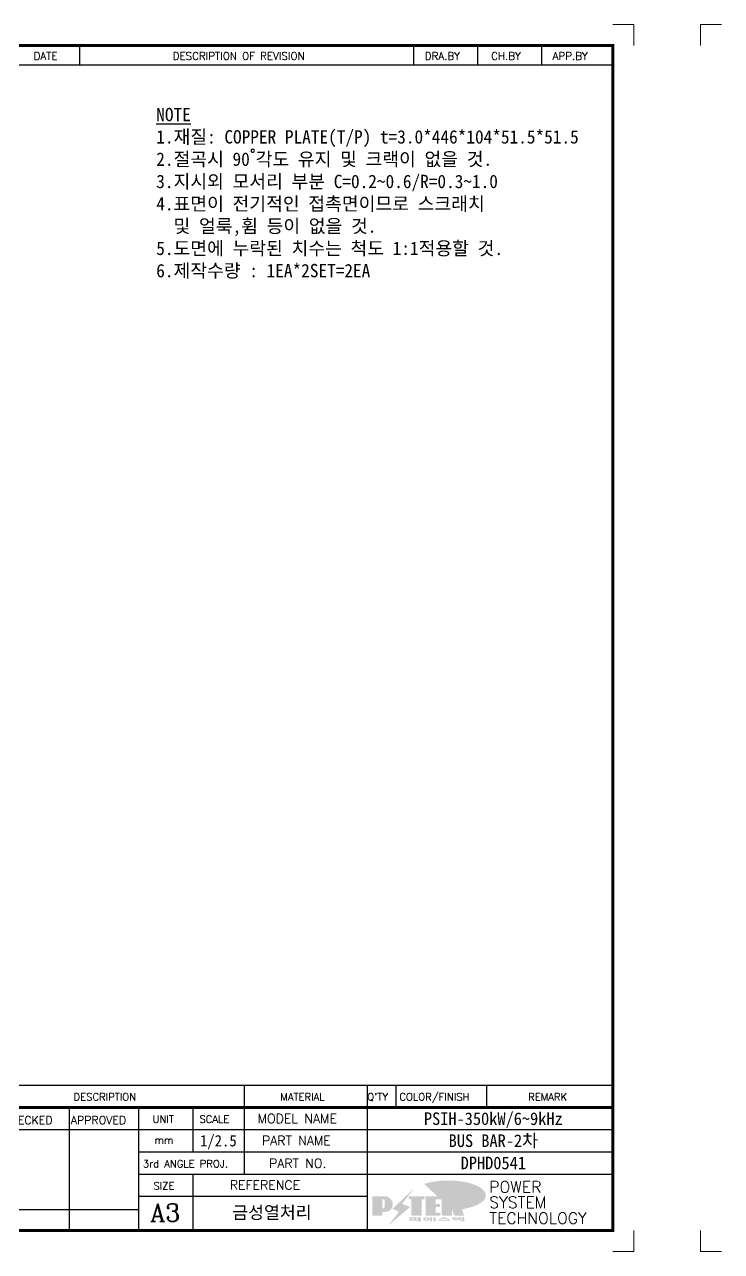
# Model space of a CAD drawing. Header units: millimetres. Extents: x 282 to 14566, y -4134 to 5341.
# Drawn here: x 10236 to 10650, y -365 to 363 of the extents above; entities that cross this region are included whole.
import ezdxf
from ezdxf.enums import TextEntityAlignment as Align

# ---------------------------------------------------------------- set-up
doc = ezdxf.new("R2010")
doc.units = ezdxf.units.MM
doc.layers.add('FORMAT-1', color=7, linetype='Continuous')
doc.layers.add('line', color=3, linetype='Continuous')
doc.styles.add('HAN', font='')
doc.styles.add('RC', font='ROMANC.SHX')
doc.styles.add('ROMANT', font='romant__.ttf')
doc.styles.get('HAN').set_extended_font_data('GulimChe')

# ---------------------------------------------------------------- blocks, each defined once
blk = doc.blocks.new('new LOGO')
at = {"layer": 'line'}
h = blk.add_hatch(color=250, dxfattribs=at)
h.paths.add_polyline_path([(44.5, 69.4), (46.6, 69.4, -0.129793), (52, 68, 0.221832), (43.6, 71.9), (41.5, 71.9), (41.5, 27.9), (43.6, 27.9, 0.02048), (44.5, 28)], flags=17)
h.paths.add_polyline_path([(44.5, 13.9), (57.3, 13.9, 0.72362), (77.1, 73.9, -0.679777), (54.3, 16.4), (41.5, 16.4), (41.5, -0.1), (3, -0.1), (3, -2.6), (44.5, -2.6)])
h.paths.add_polyline_path([(117.9, 14.2), (71.5, -44.4), (77.1, -39.6), (120.8, 15.6), (92, 28.9), (173.3, 106), (177.5, 111.4), (89.1, 27.6)])
h.paths.add_polyline_path([(162.7, 71.9), (162.7, 69.4), (172.5, 69.4), (172.5, 71.9)], flags=17)
h.paths.add_polyline_path([(217.7, 69.4), (230.5, 69.4), (230.5, 80.4), (227.5, 80.4), (227.5, 71.9), (214.7, 71.9), (214.7, -0.1), (175.5, -0.1), (175.5, -2.6), (217.7, -2.6)])
h.paths.add_polyline_path([(297.8, 46.6), (294.8, 46.6), (294.8, 37.4), (276, 37.4), (276, 10.9), (279, 10.9), (279, 34.9), (297.8, 34.9)])
h.paths.add_polyline_path([(300, 8.4), (297, 8.4), (297, -0.1), (237.5, -0.1), (237.5, -2.6), (300, -2.6)])
h.paths.add_polyline_path([(297.8, 80.4), (294.8, 80.4), (294.8, 71.9), (276, 71.9), (276, 49.1), (279, 49.1), (279, 69.4), (297.8, 69.4)])
h.paths.add_polyline_path([(350.2, 80.4), (347.2, 80.4), (347.2, 61.6), (350.2, 63.5)])
h.paths.add_polyline_path([(350.2, 26.7), (347.2, 35.2), (347.2, -0.1), (308.5, -0.1), (308.5, -2.6), (350.2, -2.6)])
h.paths.add_polyline_path([(402.7, 80.4), (396.5, 80.4), (379.6, 66.8), (400.5, -0.1), (361.8, -0.1), (362.7, -2.6), (403.5, -2.6), (382.6, 64.3)])
blk.add_hatch(color=5, dxfattribs=at).paths.add_polyline_path([(166.3, 35), (131, 49), (180.4, 112.7), (92, 28.9), (120.8, 15.6), (74.4, -43)])
h = blk.add_hatch(color=253, dxfattribs=at)
edge = h.paths.add_edge_path()
edge.add_ellipse((333.9, 86.4), major_axis=(-165.9, 0), ratio=0.39426, start_angle=111.5127, end_angle=334.469)
edge.add_ellipse((314.1, 81.2), major_axis=(-153.7, 0), ratio=0.40699, start_angle=121.3066, end_angle=327.7437, ccw=False)
edge.add_line((394, 27.8), (394.7, 25.6))
h = blk.add_hatch(color=1, dxfattribs=at)
h.paths.add_polyline_path([(41.5, 16.4), (54.3, 16.4, 1), (54.3, 82.9), (0, 82.9), (0, -0.1), (41.5, -0.1)])
h.paths.add_polyline_path([(41.5, 27.9), (41.5, 71.9), (43.6, 71.9, -0.414214), (54.6, 60.9), (54.6, 38.9, -0.414214), (43.6, 27.9)], flags=16)
h.paths.add_polyline_path([(214.7, 71.9), (227.5, 71.9), (227.5, 82.9), (159.7, 82.9), (159.7, 71.9), (172.5, 71.9), (172.5, -0.1), (214.7, -0.1)])
h.paths.add_polyline_path([(276, 37.4), (294.8, 37.4), (294.8, 49.1), (276, 49.1), (276, 71.9), (294.8, 71.9), (294.8, 82.9), (234.5, 82.9), (234.5, -0.1), (297, -0.1), (297, 10.9), (276, 10.9)])
h.paths.add_polyline_path([(347.2, 35.2), (359.7, -0.1), (400.5, -0.1), (379.6, 66.8), (399.7, 82.9), (380.6, 82.9), (347.2, 61.6), (347.2, 82.9), (305.5, 82.9), (305.5, -0.1), (347.2, -0.1)])
h = blk.add_hatch(color=250, dxfattribs=at)
edge = h.paths.add_edge_path()
edge.add_ellipse((237.8, -17.6), major_axis=(-14.3, 0), ratio=0.526336, start_angle=192.2456, end_angle=269.0748)
edge.add_line((238.1, -10.1), (237.6, -10.1))
edge.add_ellipse((237.8, -17.6), major_axis=(-14.3, 0), ratio=0.526336, start_angle=270.9252, end_angle=449.0748)
edge.add_line((237.6, -25.1), (238.1, -25.1))
edge.add_ellipse((237.8, -17.6), major_axis=(-14.3, 0), ratio=0.526336, start_angle=450.9252, end_angle=527.7544)
edge.add_line((251.7, -19.2), (254.1, -19.2))
edge.add_line((254.1, -19.2), (254.1, -27.1))
edge.add_line((254.1, -27.1), (263.1, -27.1))
edge.add_line((263.1, -27.1), (263.1, -10.1))
edge.add_line((263.1, -10.1), (254.1, -10.1))
edge.add_line((254.1, -10.1), (254.1, -16))
edge.add_line((254.1, -16), (251.7, -16))
h.paths.add_polyline_path([(241, -16.4), (241, -18.7, -1), (234.4, -18.7), (234.4, -16.4, -1)], flags=16)
h.paths.add_polyline_path([(278.2, -10.1), (268.1, -10.1), (268.1, -27.1), (278.2, -27.1)])
h.paths.add_polyline_path([(310.3, -10.1), (310.3, -11.1, -0.157169), (289.3, -17.5), (294, -19.9, 0.128407), (316.3, -15.9, 0.128407), (338.6, -19.9), (343.3, -17.5, -0.157169), (322.2, -11.1), (322.2, -10.1)])
h.paths.add_polyline_path([(342.1, -25.1), (342.1, -22.3), (290.4, -22.3), (290.4, -25.1)])
h.paths.add_polyline_path([(352, -10.1), (352, -16.2, 0.414214), (354, -18.2), (378.7, -18.2), (378.7, -19.6), (390.2, -19.6), (390.2, -10.1), (378.7, -10.1), (378.7, -13.6), (374.7, -13.6), (374.7, -15.1), (378.7, -15.1), (378.7, -16.2), (364.7, -16.2), (364.7, -15.1), (371.2, -15.1), (371.2, -13.6), (364.7, -13.6), (364.7, -12.6), (374.7, -12.6), (374.7, -10.1)])
h.paths.add_polyline_path([(393.8, -10.1), (393.8, -19.6), (405, -19.6), (405, -10.1)])
h.paths.add_polyline_path([(405, -27.1), (405, -20.9), (356.8, -20.9), (356.8, -23), (391.8, -23), (391.8, -27.1)])
h.paths.add_polyline_path([(200.4, -10.1), (200.4, -22.3), (193.2, -22.3), (193.2, -12.6), (196.6, -12.6), (196.6, -10.1), (161, -10.1), (161, -12.6), (164.5, -12.6), (164.5, -22.3), (161, -22.3), (161, -25.1), (200.4, -25.1), (200.4, -27.1), (213.9, -27.1), (213.9, -10.1)])
h.paths.add_polyline_path([(182, -12.6), (175.6, -12.6), (175.6, -22.3), (182, -22.3)], flags=17)
blk = doc.blocks.new('format-3')
at = {"color": 3, "lineweight": 9}
for p, q in [((0, 286.3), (0, 291.3)), ((5, 291.3), (0, 291.3)), ((414.5, 291.3), (419.5, 291.3)), ((419.5, 286.3), (419.5, 291.3)), ((0, 5), (0, 0)), ((419.5, 5), (419.5, 0)), ((5, 0), (0, 0)), ((414.5, 0), (419.5, 0))]:
    blk.add_line(p, q, dxfattribs=at)
at = {"color": 180}
for p, q in [((287.94, 281.75), (287.94, 286.3)), ((367.22, 281.75), (367.22, 286.3)), ((382.45, 281.75), (382.45, 286.3)), ((397.61, 281.75), (397.61, 286.3)), ((258.97, 281.75), (414.5, 281.75)), ((228.5, 39.49), (414.5, 39.49)), ((326.9, 39.49), (326.9, 34.21)), ((356.11, 39.49), (356.11, 34.21)), ((362.93, 39.49), (362.93, 34.21)), ((384.48, 39.49), (384.48, 34.21)), ((285.45, 5), (285.45, 34.21)), ((301.94, 5), (301.94, 34.21)), ((314.72, 34.21), (314.72, 23.65)), ((326.9, 34.21), (326.9, 18.37)), ((356.11, 34.21), (356.11, 5)), ((252.48, 28.93), (414.5, 28.93)), ((301.94, 23.65), (414.5, 23.65)), ((301.94, 18.37), (414.5, 18.37)), ((314.72, 18.37), (314.72, 5)), ((301.94, 13.09), (356.11, 13.09)), ((252.48, 9.95), (301.94, 9.95))]:
    blk.add_line(p, q, dxfattribs=at)
at = {"const_width": 0.7}
blk.add_lwpolyline([(252.48, 5), (252.48, 34.21), (414.5, 34.21)], dxfattribs=at)
at = {"layer": 'FORMAT-1', "const_width": 0.7}
blk.add_lwpolyline([(13, 5), (13, 286.3), (414.5, 286.3), (414.5, 5)], close=True, dxfattribs=at)
at = {"xscale": 0.05400000000000027, "yscale": 0.05400000000000027, "zscale": 0.05400000000000027}
blk.add_blockref('new LOGO', (357.35, 8.65), dxfattribs=at)
at = {"color": 2, "style": 'RC'}
for s, height, p in [('DATE', 1.788, (276.95, 282.94)), ('DESCRIPTION OF REVISION', 1.7875, (309.98, 282.94)), ('DRA.BY', 1.788, (369.83, 282.94)), ('CH.BY', 1.788, (385.59, 282.94)), ('APP.BY', 1.788, (400.18, 282.94)), ('COLOR/FINISH', 1.7424, (363.8, 35.83)), ('DESCRIPTION', 1.7424, (286.43, 35.83)), ('MATERIAL', 1.742, (335.52, 35.83)), ("Q'TY", 1.742, (356.17, 35.83)), ('REMARK', 1.742, (394.37, 35.83)), ('CHECKED', 1.9, (269.71, 30.22)), ('APPROVED', 1.9, (285.8, 30.22)), ('UNIT', 1.742, (305.19, 30.55)), ('SCALE', 1.742, (316.32, 30.55)), ('MODEL NAME', 2.178, (330.12, 30.46)), ('mm', 1.742, (305.67, 25.56)), ('PART NAME', 2.178, (331.17, 25.24)), ('3rd ANGLE PROJ.', 1.7424, (302.87, 19.97)), ('PART NO.', 2.178, (332.84, 19.85)), ('SIZE', 1.742, (305.39, 14.71)), ('REFERENCE', 2.178, (323.52, 14.69))]:
    blk.add_text(s, height=height, dxfattribs=at).set_placement(p)
at = {"style": 'ROMANT'}
for s, p in [('POWER', (385.15, 13.96)), ('SYSTEM', (385.15, 10.31)), ('TECHNOLOGY', (385.15, 6.56))]:
    blk.add_text(s, height=2.7, dxfattribs=at).set_placement(p)
at = {"color": 2, "lineweight": 25, "style": 'RC'}
blk.add_text('A3', height=4.182, dxfattribs=at).set_placement((304.61, 7.14))
at = {"style": 'HAN'}
for tag, height, p in [('MODEL-NAME', 3, (386.1, 31.53)), ('SCALE', 2.7, (320.81, 26.29)), ('PART-NAME', 3, (386.1, 26.29)), ('DRA-BY', 3, (260.72, 19.44)), ('CH-BY', 3, (277.21, 19.44)), ('APP-BY', 3, (293.7, 19.44)), ('PART-NO', 3, (386.1, 21.01)), ('CH-DATE', 2.5, (277.21, 7.47)), ('관련업체', 3, (333.52, 9.26)), ('DRA-DATE', 2.5, (260.72, 7.47)), ('APP-DATE', 2.5, (293.7, 7.47))]:
    blk.add_attdef(tag, text='', height=height, dxfattribs=at).set_placement(p, align=Align.MIDDLE_CENTER)

msp = doc.modelspace()

# ---------------------------------------------------------------- block references
ref = msp.add_blockref('format-3', (9549.004, -364.78), dxfattribs=dict(xscale=2.5, yscale=2.5, zscale=2.5))
ref.add_attrib('MODEL-NAME', 'PSIH-350kW/6~9kHz', dxfattribs={"height": 7.5, "style": 'HAN'}).set_placement((10514.243, -285.967), align=Align.MIDDLE_CENTER)
ref.add_attrib('PART-NAME', 'BUS BAR-2차', dxfattribs={"height": 7.5, "style": 'HAN'}).set_placement((10514.243, -299.044), align=Align.MIDDLE_CENTER)
ref.add_attrib('PART-NO', 'DPHD0541', dxfattribs={"height": 7.5, "style": 'HAN'}).set_placement((10514.243, -312.244), align=Align.MIDDLE_CENTER)
ref.add_attrib('SCALE', '1/2.5', dxfattribs={"height": 6.75, "style": 'HAN'}).set_placement((10351.025, -299.044), align=Align.MIDDLE_CENTER)
ref.add_attrib('관련업체', '금성열처리', dxfattribs={"height": 7.5, "style": 'HAN'}).set_placement((10382.813, -341.623), align=Align.MIDDLE_CENTER)
at = {"xscale": 2.5, "yscale": 2.5, "zscale": 2.5}
msp.add_blockref('format-3', (10637.182, -364.78), dxfattribs=at)

# ---------------------------------------------------------------- texts
at = {"color": 2, "insert": (10314.167, 314.006, 0.02), "char_height": 7.938, "attachment_point": 1, "style": 'HAN'}
msp.add_mtext_dynamic_manual_height_columns('{\\LNOTE\\P}1.재질: COPPER PLATE(T/P) t=3.0*446*104*51.5*51.5\\P2.절곡시 90˚각도 유지 및 크랙이 없을 것.\\P3.지시외 모서리 부분 C=0.2~0.6/R=0.3~1.0\\P4.표면이 전기적인 접촉면이므로 스크래치\\P  및 얼룩,휨 등이 없을 것.\\P5.도면에 누락된 치수는 척도 1:1적용할 것.\\P{\\C1;6.제작수량 : 1EA*2SET=2EA}', width=794.61738, gutter_width=769.295, heights=[449.727], dxfattribs=at)

doc.saveas('drawing.dxf')
